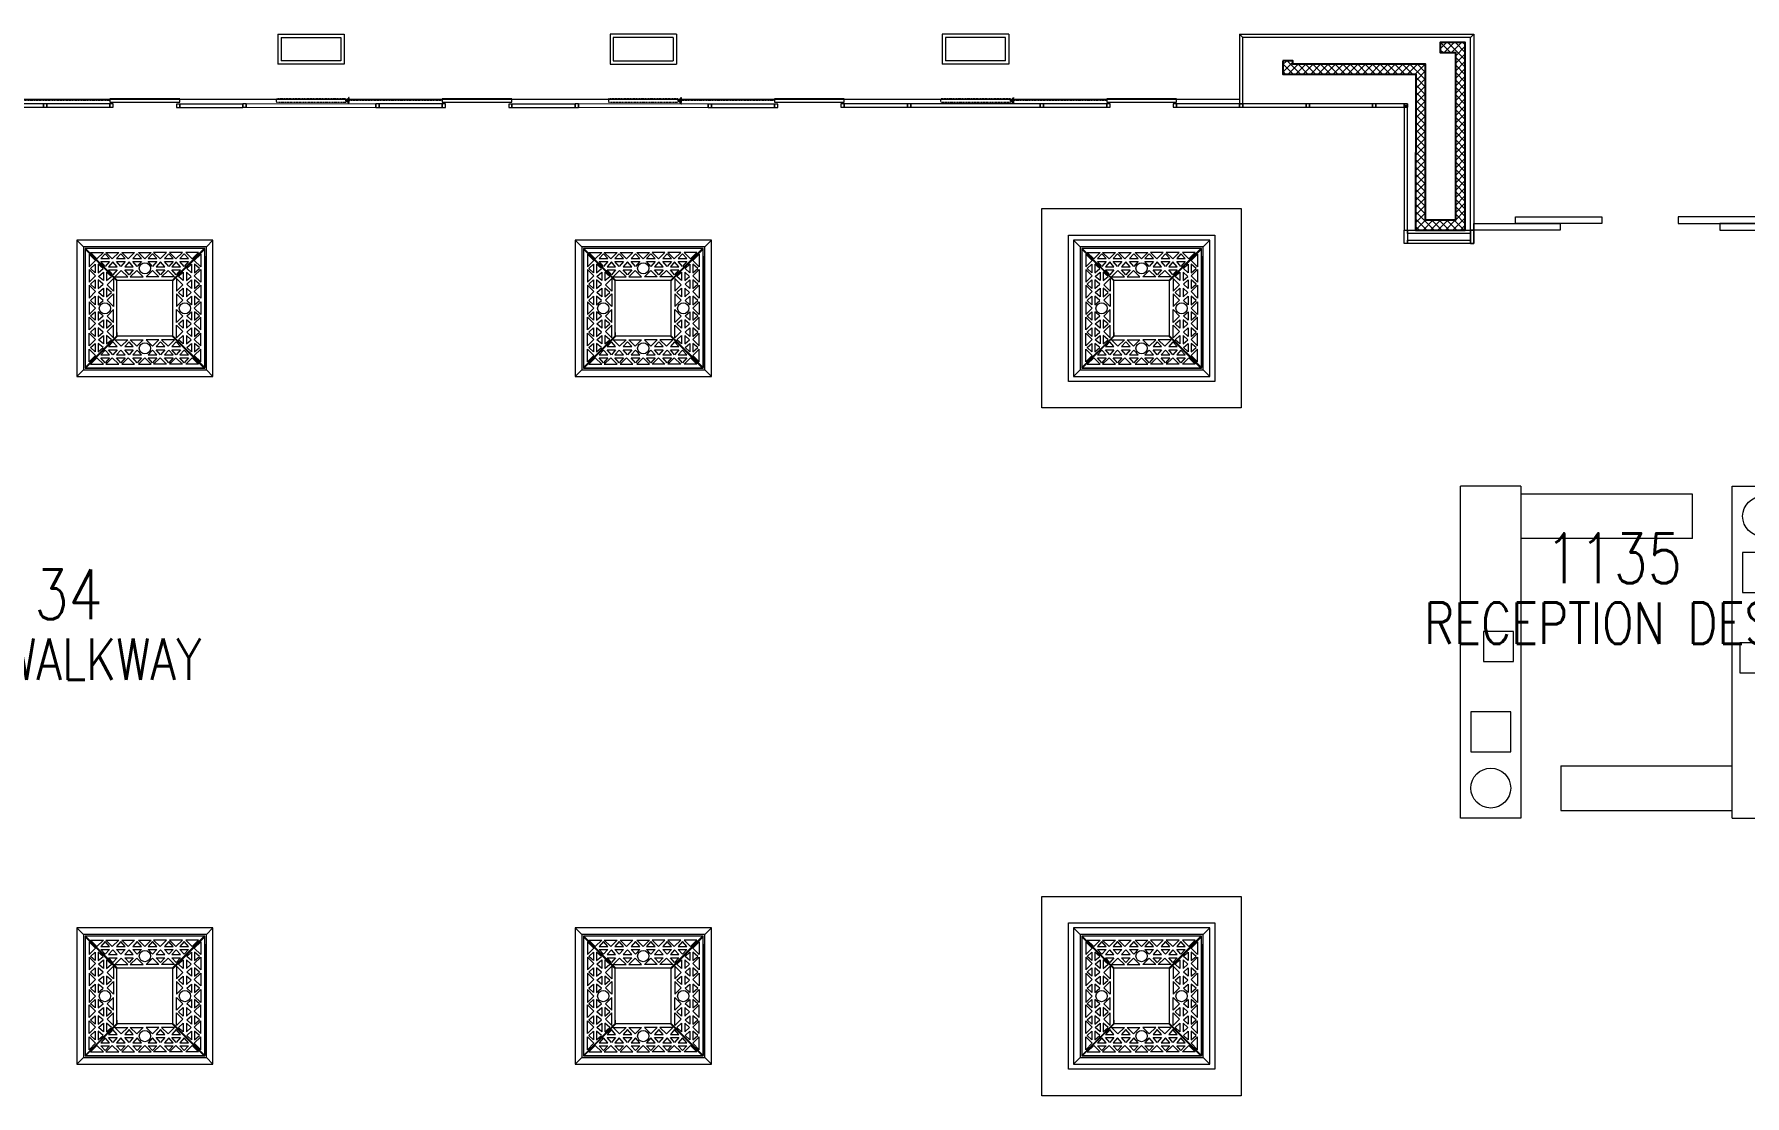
# Model space of a CAD drawing. Header units: inches. Extents: x 13084 to 220150, y 6494 to 167180.
# Drawn here: x 63949 to 89693, y 100955 to 116930 of the extents above; entities that cross this region are included whole.
import ezdxf
from ezdxf.enums import TextEntityAlignment as Align

# ---------------------------------------------------------------- set-up
doc = ezdxf.new("R2010")
doc.units = ezdxf.units.IN
doc.header["$MEASUREMENT"] = 0
doc.linetypes.add('Ground Floor$0$HIDDEN', pattern=[0.375, 0.25, -0.125])
for name, color, linetype, lineweight in [('Ground Floor$0$A-G250-G-Walls-Art-Structure', 7, 'Continuous', 15), ('Ground Floor$0$A-G250-G-Walls-Low-Level', 8, 'Continuous', 15), ('Ground Floor$0$A-G250-M-Walls-Blockwork', 7, 'Continuous', 25), ('Ground Floor$0$A-G252-H-Internal-Walls', 251, 'Continuous', 9), ('Ground Floor$0$A-G312-M-Wall-Cladding-Panel', 7, 'Continuous', 9), ('Ground Floor$0$A-G322-Door-Sliding', 251, 'Ground Floor$0$HIDDEN', 15), ('Ground Floor$0$A-G322-M-Door', 251, 'Continuous', 15), ('Ground Floor$0$A-G4-M-Furniture-and-Fittings', 251, 'Continuous', 9), ('Z-Z001-S-Room-Name-Identification-250', 7, 'Continuous', 15)]:
    doc.layers.add(name, color=color, linetype=linetype, lineweight=lineweight)
doc.styles.add('Tag-RomanS', font='romans.shx', dxfattribs={"width": 0.8})

# ---------------------------------------------------------------- blocks, each defined once
blk = doc.blocks.new('Ground Floor$0$d67')
at = {"layer": 'Ground Floor$0$A-G322-M-Door'}
for points in [[(54000, -63575), (54000, -63675), (55300, -63675), (55300, -63575), (54000, -63575)], [(54625, -63675), (54625, -63775), (55925, -63775), (55925, -63675), (54625, -63675)]]:
    blk.add_lwpolyline(points, dxfattribs=at)
at = {"layer": 'Ground Floor$0$A-G322-M-Door', "elevation": 0}
for points in [[(59000, -63575), (59000, -63675), (57700, -63675), (57700, -63575), (59000, -63575)], [(58375, -63675), (58375, -63775), (57075, -63775), (57075, -63675), (58375, -63675)]]:
    blk.add_lwpolyline(points, dxfattribs=at)
blk = doc.blocks.new('Ground Floor$0$Rec Desk1')
for p, q in [((-5000, 0), (-5000, 5000)), ((-4090, 5000), (-5000, 5000)), ((-4090, 5000), (-4090, 0)), ((-910, 0), (-910, 5000)), ((-910, 5000), (0, 5000)), ((0, 5000), (0, 0)), ((-1510, 4880), (-4090, 4880)), ((-1510, 4210), (-1510, 4880)), ((-1510, 4210), (-4090, 4210)), ((-1510, 4210), (-4090, 4210)), ((-3490, 790), (-3490, 120)), ((-3490, 790), (-910, 790)), ((-3490, 790), (-910, 790)), ((-4090, 0), (-5000, 0)), ((-3490, 120), (-910, 120)), ((-910, 0), (0, 0))]:
    blk.add_line(p, q)
at = {"elevation": 0}
for points in [[(-155, 4000), (-755, 4000), (-755, 3400), (-155, 3400)], [(-4845, 1000), (-4245, 1000), (-4245, 1600), (-4845, 1600)]]:
    blk.add_lwpolyline(points, close=True, dxfattribs=at)
for points in [[(-4655, 2360), (-4205, 2360), (-4205, 2810), (-4655, 2810)], [(-345, 2640), (-795, 2640), (-795, 2190), (-345, 2190)]]:
    blk.add_lwpolyline(points, close=True)
for centre in [(-455, 4545), (-4545, 455)]:
    blk.add_circle(centre, 300)
blk = doc.blocks.new('Ground Floor$0$Planter 1')
for p, q in [((100, 1950), (0, 2050)), ((1917, 1925), (133, 1925)), ((133, 1925), (613, 1445)), ((1437, 1445), (1917, 1925)), ((1925, 242), (1925, 1917)), ((1950, 1950), (2050, 2050)), ((605, 613), (605, 1437)), ((1437, 1445), (613, 1445)), ((605, 613), (125, 133)), ((133, 125), (613, 605)), ((605, 661), (605, 613)), ((1437, 605), (613, 605)), ((1437, 605), (1917, 125)), ((100, 100), (0, 0)), ((1917, 125), (133, 125)), ((1950, 100), (2050, 0))]:
    blk.add_line(p, q)
for points in [[(2050, 2050), (0, 2050), (0, 0), (2050, 0)], [(1950, 1950), (100, 1950), (100, 100), (1950, 100)], [(1925, 1925), (125, 1925), (125, 125), (1925, 125)], [(491, 1772), (427, 1845), (363, 1772)], [(727, 1772), (663, 1845), (599, 1772)], [(972, 1772), (908, 1845), (844, 1772)], [(1204, 1772), (1140, 1845), (1076, 1772)], [(1449, 1772), (1384, 1845), (1320, 1772)], [(1682, 1772), (1617, 1845), (1553, 1772)], [(278, 1559), (205, 1623), (278, 1687)], [(323, 1559), (395, 1623), (323, 1687)], [(400, 1441), (327, 1505), (400, 1570)], [(491, 1727), (427, 1655), (363, 1727)], [(448, 1441), (521, 1505), (448, 1570)], [(609, 1650), (545, 1723), (480, 1650)], [(609, 1602), (545, 1529), (480, 1602)], [(727, 1727), (663, 1655), (599, 1727)], [(851, 1650), (787, 1723), (723, 1650)], [(851, 1602), (787, 1529), (723, 1602)], [(972, 1727), (908, 1655), (844, 1727)], [(1204, 1727), (1140, 1655), (1076, 1727)], [(1325, 1650), (1261, 1723), (1197, 1650)], [(1325, 1602), (1261, 1529), (1197, 1602)], [(1449, 1727), (1384, 1655), (1320, 1727)], [(1561, 1650), (1497, 1723), (1433, 1650)], [(1561, 1602), (1497, 1529), (1433, 1602)], [(1602, 1441), (1529, 1505), (1602, 1570)], [(1682, 1727), (1617, 1655), (1553, 1727)], [(1650, 1441), (1723, 1505), (1650, 1570)], [(1727, 1559), (1655, 1623), (1727, 1687)], [(1772, 1559), (1845, 1623), (1772, 1687)], [(278, 1323), (205, 1387), (278, 1451)], [(323, 1323), (395, 1387), (323, 1451)], [(400, 1199), (327, 1263), (400, 1327)], [(448, 1199), (521, 1263), (448, 1327)], [(1602, 1199), (1529, 1263), (1602, 1327)], [(1650, 1199), (1723, 1263), (1650, 1327)], [(1727, 1323), (1655, 1387), (1727, 1451)], [(1772, 1323), (1845, 1387), (1772, 1451)], [(278, 1078), (205, 1142), (278, 1206)], [(323, 1078), (395, 1142), (323, 1206)], [(1727, 1078), (1655, 1142), (1727, 1206)], [(1772, 1078), (1845, 1142), (1772, 1206)], [(278, 846), (205, 910), (278, 974)], [(323, 846), (395, 910), (323, 974)], [(400, 725), (327, 789), (400, 853)], [(448, 725), (521, 789), (448, 853)], [(1602, 725), (1529, 789), (1602, 853)], [(1650, 725), (1723, 789), (1650, 853)], [(1727, 846), (1655, 910), (1727, 974)], [(1772, 846), (1845, 910), (1772, 974)], [(278, 601), (205, 666), (278, 730)], [(323, 601), (395, 666), (323, 730)], [(400, 489), (327, 553), (400, 617)], [(448, 489), (521, 553), (448, 617)], [(609, 448), (545, 521), (480, 448)], [(851, 448), (787, 521), (723, 448)], [(1325, 448), (1261, 521), (1197, 448)], [(1561, 448), (1497, 521), (1433, 448)], [(1602, 489), (1529, 553), (1602, 617)], [(1650, 489), (1723, 553), (1650, 617)], [(1727, 601), (1655, 666), (1727, 730)], [(1772, 601), (1845, 666), (1772, 730)], [(278, 368), (205, 433), (278, 497)], [(323, 368), (395, 433), (323, 497)], [(491, 323), (427, 395), (363, 323)], [(491, 278), (427, 205), (363, 278)], [(609, 400), (545, 327), (480, 400)], [(727, 323), (663, 395), (599, 323)], [(727, 278), (663, 205), (599, 278)], [(851, 400), (787, 327), (723, 400)], [(972, 323), (908, 395), (844, 323)], [(972, 278), (908, 205), (844, 278)], [(1204, 323), (1140, 395), (1076, 323)], [(1204, 278), (1140, 205), (1076, 278)], [(1325, 400), (1261, 327), (1197, 400)], [(1449, 323), (1384, 395), (1320, 323)], [(1449, 278), (1384, 205), (1320, 278)], [(1561, 400), (1497, 327), (1433, 400)], [(1682, 323), (1617, 395), (1553, 323)], [(1682, 278), (1617, 205), (1553, 278)], [(1832, 185), (1640, 185), (1736, 281)], [(1727, 368), (1655, 433), (1727, 497)], [(1772, 368), (1845, 433), (1772, 497)]]:
    blk.add_lwpolyline(points, close=True)
for points in [[(605, 1389), (605, 1437), (125, 1917)], [(185, 1842), (185, 1650), (281, 1746), (185, 1842)], [(208, 1865), (400, 1865), (304, 1769), (208, 1865)], [(439, 1865), (631, 1865), (535, 1769), (439, 1865)], [(678, 1865), (870, 1865), (774, 1769), (678, 1865)], [(927, 1865), (1120, 1865), (1024, 1769), (927, 1865)], [(1157, 1865), (1253, 1769), (1349, 1865), (1157, 1865)], [(1397, 1865), (1493, 1769), (1590, 1865), (1397, 1865)], [(1925, 1808), (1925, 133), (1445, 613), (1445, 1437), (1925, 1917)], [(1640, 1865), (1736, 1769), (1832, 1865), (1640, 1865)], [(1865, 1842), (1865, 1650), (1769, 1746), (1865, 1842)], [(185, 1611), (185, 1419), (281, 1515), (185, 1611)], [(574, 1499), (766, 1499), (670, 1595), (574, 1499)], [(998, 1499), (902, 1595), (806, 1499), (998, 1499)], [(1237, 1499), (1045, 1499), (1141, 1595), (1237, 1499)], [(1469, 1499), (1277, 1499), (1373, 1595), (1469, 1499)], [(1865, 1611), (1865, 1419), (1769, 1515), (1865, 1611)], [(185, 1372), (185, 1180), (281, 1276), (185, 1372)], [(551, 1284), (455, 1380), (551, 1476), (551, 1284)], [(1499, 1284), (1595, 1380), (1499, 1476), (1499, 1284)], [(1865, 1372), (1865, 1180), (1769, 1276), (1865, 1372)], [(185, 1123), (185, 930), (281, 1026), (185, 1123)], [(551, 1052), (455, 1148), (551, 1244), (551, 1052)], [(1499, 1052), (1595, 1148), (1499, 1244), (1499, 1052)], [(1865, 1123), (1865, 930), (1769, 1026), (1865, 1123)], [(185, 893), (281, 797), (185, 701), (185, 893)], [(551, 813), (551, 1005), (455, 909), (551, 813)], [(551, 581), (551, 773), (455, 677), (551, 581)], [(1499, 813), (1499, 1005), (1595, 909), (1499, 813)], [(1499, 581), (1499, 773), (1595, 677), (1499, 581)], [(1865, 893), (1769, 797), (1865, 701), (1865, 893)], [(185, 653), (281, 557), (185, 460), (185, 653)], [(574, 551), (766, 551), (670, 455), (574, 551)], [(998, 551), (902, 455), (806, 551), (998, 551)], [(1237, 551), (1045, 551), (1141, 455), (1237, 551)], [(1469, 551), (1277, 551), (1373, 455), (1469, 551)], [(1865, 653), (1769, 557), (1865, 460), (1865, 653)], [(185, 410), (281, 314), (185, 218), (185, 410)], [(208, 185), (400, 185), (304, 281), (208, 185)], [(439, 185), (631, 185), (535, 281), (439, 185)], [(678, 185), (870, 185), (774, 281), (678, 185)], [(927, 185), (1120, 185), (1024, 281), (927, 185)], [(1157, 185), (1253, 281), (1349, 185), (1157, 185)], [(1397, 185), (1493, 281), (1590, 185), (1397, 185)], [(1865, 218), (1865, 410), (1769, 314), (1865, 218)]]:
    blk.add_lwpolyline(points)
for centre in [(1025, 1627), (423, 1025), (1627, 1025), (1025, 423)]:
    blk.add_circle(centre, 84.3)
blk = doc.blocks.new('tag-roomname')
at = {"lineweight": 18, "ltscale": 0.01, "style": 'Tag-RomanS', "width": 0.8}
blk.add_attdef('ROOM_NO_2', text='', height=3, dxfattribs=at).set_placement((0, 1.61), align=Align.MIDDLE_CENTER)
at = {"linetype": 'ByBlock', "lineweight": 15, "ltscale": 0.01, "style": 'Tag-RomanS', "width": 0.8}
blk.add_attdef('ROOM_NAME_1', text='', height=2.5, dxfattribs=at).set_placement((0, -2.29), align=Align.MIDDLE_CENTER)
at = {"linetype": 'ByBlock', "lineweight": 15, "ltscale": 0.01, "style": 'Tag-RomanS', "width": 0.8, "flags": 1}
blk.add_attdef('AREA', text='', height=2.5, dxfattribs=at).set_placement((0, -5.74), align=Align.MIDDLE_CENTER)

msp = doc.modelspace()

# ---------------------------------------------------------------- hatches: boundary and pattern name
at = {"layer": 'Ground Floor$0$A-G252-H-Internal-Walls'}
h = msp.add_hatch(dxfattribs=at)
h.set_pattern_fill('ANSI37', color=256, scale=25, style=0)
h.set_pattern_definition([(45, (31615.24, 164129.57), (-56.1266, 56.1266), []), (135, (31615.24, 164129.57), (-56.1266, -56.1266), [])])
h.paths.add_polyline_path([(84890, 116480), (83115, 116480), (83115, 116330), (84740, 116330), (84739, 113980), (85487, 113980), (85487, 116630), (85337, 116630), (85337, 114129), (84889, 114129)])
h.paths.add_polyline_path([(85487, 116805), (85110, 116805), (85110, 116655), (85337, 116655), (85337, 116630), (85487, 116630)])
h.paths.add_polyline_path([(83115, 116480), (82890, 116480), (82890, 116530), (82740, 116530), (82740, 116330), (83115, 116330)])
at = {"layer": 'Ground Floor$0$A-G322-Door-Sliding', "ltscale": 0.5}
for points in [[(68690, 115979), (68640, 115930), (68690, 115879)], [(73690, 115979), (73640, 115929), (73690, 115879)], [(78690, 115979), (78640, 115930), (78690, 115880)]]:
    msp.add_hatch(color=256, dxfattribs=at).paths.add_polyline_path(points)

# ---------------------------------------------------------------- linework, layer by layer
at = {"layer": 'Ground Floor$0$A-G250-G-Walls-Art-Structure'}
for p, q in [((67615, 116930, 0), (68615, 116930, 0)), ((67615, 116930, 0), (67615, 116480, 0)), ((67665, 116880, 0), (68565, 116880, 0)), ((67665, 116880, 0), (67665, 116530, 0)), ((68565, 116880, 0), (68565, 116530, 0)), ((68615, 116930, 0), (68615, 116480, 0)), ((73615, 116930, 0), (72615, 116930, 0)), ((72615, 116930, 0), (72615, 116480, 0)), ((73565, 116880, 0), (72665, 116880, 0)), ((72665, 116880, 0), (72665, 116530, 0)), ((73565, 116880, 0), (73565, 116530, 0)), ((73615, 116930, 0), (73615, 116480, 0)), ((78615, 116930, 0), (77615, 116930, 0)), ((77615, 116930, 0), (77615, 116480, 0)), ((78565, 116880, 0), (77665, 116880, 0)), ((77665, 116880, 0), (77665, 116530, 0)), ((78565, 116530, 0), (78565, 116880, 0)), ((78615, 116930, 0), (78615, 116480, 0)), ((68615, 116480, 0), (67615, 116480, 0)), ((68565, 116530, 0), (67665, 116530, 0)), ((72615, 116480, 0), (73615, 116480, 0)), ((72665, 116530, 0), (73565, 116530, 0)), ((78615, 116480, 0), (77615, 116480, 0)), ((78565, 116530, 0), (77665, 116530, 0)), ((51140, 115955, 0), (82090, 115954, 0))]:
    msp.add_line(p, q, dxfattribs=at)
at = {"layer": 'Ground Floor$0$A-G250-G-Walls-Art-Structure', "elevation": 0}
for points in [[(85565, 116879), (82140, 116880), (82090, 116929), (85615, 116930)], [(82140, 116880), (82090, 116929), (82090, 115880), (82140, 115880)], [(85565, 113979), (85565, 116879), (85615, 116930), (85615, 113979)], [(64140, 115880), (64090, 115880), (64090, 115830), (64140, 115830)], [(65090, 115880), (64140, 115880), (64140, 115830), (65090, 115830)], [(65140, 115880), (65090, 115880), (65090, 115830), (65140, 115830)], [(66140, 115879), (66090, 115879), (66090, 115829), (66140, 115829)], [(67090, 115879), (66140, 115879), (66140, 115829), (67090, 115829)], [(67140, 115880), (67090, 115880), (67090, 115830), (67140, 115830)], [(69140, 115880), (69090, 115880), (69090, 115829), (69140, 115829)], [(70090, 115880), (69140, 115880), (69140, 115829), (70090, 115829)], [(70140, 115880), (70090, 115880), (70090, 115829), (70140, 115829)], [(71140, 115879), (71090, 115879), (71090, 115829), (71140, 115829)], [(72090, 115879), (71140, 115879), (71140, 115829), (72090, 115829)], [(72140, 115880), (72090, 115880), (72090, 115829), (72140, 115829)], [(74140, 115879), (74090, 115879), (74090, 115829), (74140, 115829)], [(75090, 115879), (74140, 115879), (74140, 115829), (75090, 115829)], [(75140, 115879), (75090, 115879), (75090, 115829), (75140, 115829)], [(76140, 115880), (76090, 115880), (76090, 115830), (76140, 115830)], [(77090, 115880), (76140, 115880), (76140, 115830), (77090, 115830)], [(77140, 115880), (77090, 115880), (77090, 115830), (77140, 115830)], [(79140, 115880), (79090, 115880), (79090, 115830), (79140, 115830)], [(80090, 115880), (79140, 115880), (79140, 115830), (80090, 115830)], [(80140, 115880), (80090, 115880), (80090, 115830), (80140, 115830)], [(81140, 115880), (81090, 115880), (81090, 115830), (81140, 115830)], [(82090, 115880), (81140, 115880), (81140, 115830), (82090, 115830)], [(82140, 115880), (82090, 115880), (82090, 115830), (82140, 115830)], [(83090, 115880), (82140, 115880), (82140, 115830), (83090, 115830)], [(83140, 115880), (83090, 115880), (83090, 115830), (83140, 115830)], [(84090, 115880), (83140, 115880), (83140, 115830), (84090, 115830)], [(84140, 115880), (84090, 115880), (84090, 115830), (84140, 115830)], [(84140, 115880), (84090, 115880), (84090, 115830), (84140, 115830)], [(84565, 115880), (84140, 115880), (84140, 115830), (84565, 115830)], [(84615, 115830), (84565, 115830), (84565, 115880), (84615, 115880)], [(84615, 115880), (84565, 115880), (84565, 115830), (84615, 115830)], [(84615, 113980), (84615, 115854), (84565, 115854), (84565, 113980)], [(84615, 113780), (84565, 113780), (84565, 113980), (84615, 113980)], [(85565, 113930), (84615, 113930), (84615, 113980), (85565, 113980)], [(85565, 113780), (84615, 113780), (84615, 113830), (85565, 113830)], [(85565, 113779), (85615, 113779), (85615, 113979), (85565, 113979)], [(85615, 113779), (85565, 113779), (85565, 113979), (85615, 113979)]]:
    msp.add_lwpolyline(points, close=True, dxfattribs=at)
for points in [[(62140, 115880), (62140, 115880), (62140, 115830), (64090, 115830), (64090, 115880), (62140, 115880)], [(67140, 115880), (67140, 115880), (67140, 115830), (69090, 115829), (69090, 115879), (67140, 115880)], [(72140, 115880), (72140, 115880), (72140, 115830), (74090, 115829), (74090, 115879), (72140, 115880)], [(77140, 115880), (77140, 115880), (77140, 115830), (79090, 115830), (79090, 115880), (77140, 115880)], [(83090, 115832), (83090, 115830), (83140, 115830), (83140, 115832)]]:
    msp.add_lwpolyline(points, dxfattribs=at)
at = {"layer": 'Ground Floor$0$A-G250-G-Walls-Low-Level'}
for points in [[(79115, 114305), (82115, 114305), (82115, 111305), (79115, 111305)], [(79515, 113905), (81715, 113905), (81715, 111705), (79515, 111705)], [(79115, 103955), (82115, 103955), (82115, 100955), (79115, 100955)], [(79515, 103555), (81715, 103555), (81715, 101355), (79515, 101355)]]:
    msp.add_lwpolyline(points, close=True, dxfattribs=at)
at = {"layer": 'Ground Floor$0$A-G250-M-Walls-Blockwork'}
msp.add_lwpolyline([(82740, 116530), (82740, 116330), (84740, 116330), (84739, 113979), (85487, 113979), (85487, 116805), (85110, 116805), (85110, 116655), (85337, 116655), (85337, 114129), (84889, 114129), (84890, 116480), (82890, 116480), (82890, 116530)], close=True, dxfattribs=at)
at = {"layer": 'Ground Floor$0$A-G322-Door-Sliding', "ltscale": 0.5}
for p, q in [((65090, 115930, 0), (63640, 115930, 0)), ((70090, 115930, 0), (68640, 115930, 0)), ((75090, 115930, 0), (73640, 115930, 0)), ((80090, 115930, 0), (78640, 115930, 0))]:
    msp.add_line(p, q, dxfattribs=at)
at = {"layer": 'Ground Floor$0$A-G322-Door-Sliding', "ltscale": 0.5, "elevation": 0}
for points in [[(68640, 115955), (67590, 115955), (67590, 115905), (68640, 115905)], [(68690, 115979), (68640, 115930), (68690, 115879)], [(73640, 115955), (72590, 115955), (72590, 115905), (73640, 115905)], [(73690, 115979), (73640, 115929), (73690, 115879)], [(78640, 115955), (77590, 115955), (77590, 115905), (78640, 115905)], [(78690, 115979), (78640, 115930), (78690, 115880)]]:
    msp.add_lwpolyline(points, close=True, dxfattribs=at)
at = {"layer": 'Ground Floor$0$A-G322-M-Door', "elevation": 0}
for points in [[(66140, 115955), (65090, 115955), (65090, 115905), (66140, 115905)], [(71140, 115955), (70090, 115955), (70090, 115905), (71140, 115905)], [(76140, 115955), (75090, 115955), (75090, 115905), (76140, 115905)], [(81140, 115955), (80090, 115955), (80090, 115905), (81140, 115905)]]:
    msp.add_lwpolyline(points, close=True, dxfattribs=at)

# ---------------------------------------------------------------- block references
at = {"layer": 'Ground Floor$0$A-G250-G-Walls-Low-Level'}
for p in [(64590, 111780), (72090, 111780), (79590, 111780), (64590, 101430), (72090, 101430), (79590, 101430)]:
    msp.add_blockref('Ground Floor$0$Planter 1', p, dxfattribs=at)
at = {"layer": 'Ground Floor$0$A-G312-M-Wall-Cladding-Panel', "xscale": -1, "rotation": 180}
msp.add_blockref('Ground Floor$0$d67', (31615, 50404), dxfattribs=at)
at = {"layer": 'Ground Floor$0$A-G4-M-Furniture-and-Fittings'}
msp.add_blockref('Ground Floor$0$Rec Desk1', (90415, 105130), dxfattribs=at)
at = {"layer": 'Z-Z001-S-Room-Name-Identification-250', "xscale": 250, "yscale": 250, "zscale": 250}
for p, values in [((87718, 108639), {'ROOM_NO_2': '1135', 'ROOM_NAME_1': 'RECEPTION DESK'}), ((63951, 108097), {'ROOM_NO_2': '1134', 'ROOM_NAME_1': 'WEST WALKWAY'})]:
    msp.add_blockref('tag-roomname', p, dxfattribs=at).add_auto_attribs(values)

doc.saveas('drawing.dxf')
